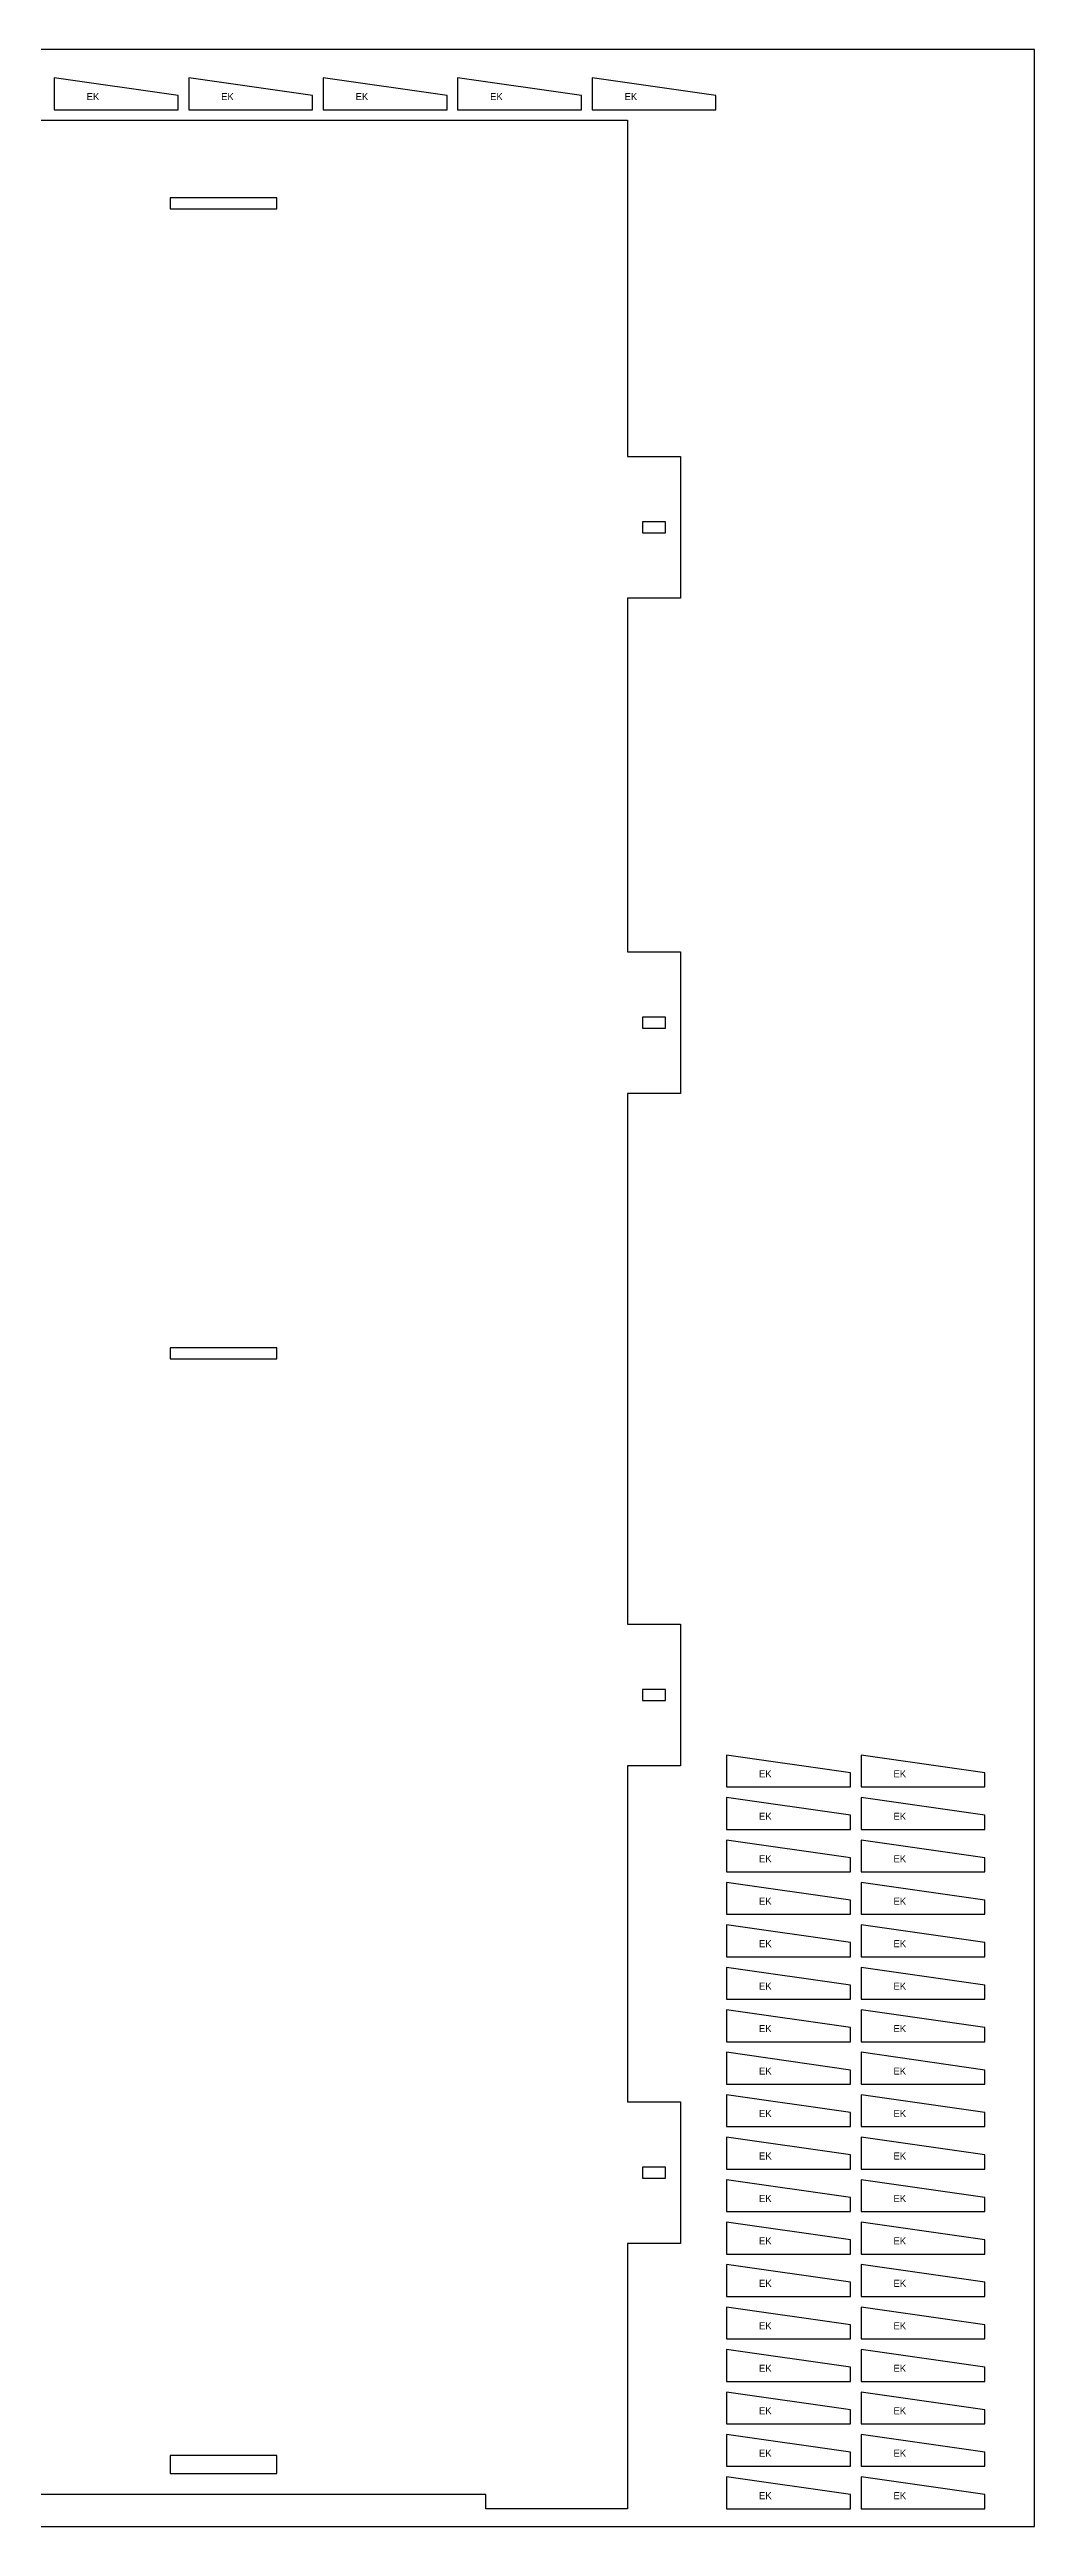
# Model space of a CAD drawing. Header units: millimetres. Extents: x 0 to 1400, y 0 to 1400.
# Drawn here: x 843 to 1400, y 0 to 1400 of the extents above; entities that cross this region are included whole.
import ezdxf
from ezdxf.enums import TextEntityAlignment as Align

# ---------------------------------------------------------------- set-up
doc = ezdxf.new("R2010")
doc.units = ezdxf.units.MM
for name, color, linetype in [('JELOLES', 5, 'Continuous'), ('TABLA', 8, 'Continuous'), ('VAGAS', 1, 'Continuous')]:
    doc.layers.add(name, color=color, linetype=linetype)

msp = doc.modelspace()

# ---------------------------------------------------------------- linework, layer by layer
at = {"layer": 'TABLA'}
msp.add_lwpolyline([(0, 0), (1400, 0), (1400, 1400), (0, 1400)], close=True, dxfattribs=at)
at = {"layer": 'VAGAS'}
for points in [[(916, 1366), (916, 1374), (846, 1384), (846, 1366)], [(992, 1366), (992, 1374), (922, 1384), (922, 1366)], [(1068, 1366), (1068, 1374), (998, 1384), (998, 1366)], [(1144, 1366), (1144, 1374), (1074, 1384), (1074, 1366)], [(1220, 1366), (1220, 1374), (1150, 1384), (1150, 1366)], [(971.9, 1309.9), (971.9, 1316.1), (911.5, 1316.1), (911.5, 1309.9)], [(1191.5, 1133.1), (1178.5, 1133.1), (1178.5, 1126.9), (1191.5, 1126.9)], [(1191.5, 853.1), (1178.5, 853.1), (1178.5, 846.9), (1191.5, 846.9)], [(971.9, 666.1), (911.5, 666.1), (911.5, 659.9), (971.9, 659.9)], [(1191.5, 473.1), (1178.5, 473.1), (1178.5, 466.9), (1191.5, 466.9)], [(1296, 418), (1296, 426), (1226, 436), (1226, 418)], [(1372, 418), (1372, 426), (1302, 436), (1302, 418)], [(1296, 394), (1296, 402), (1226, 412), (1226, 394)], [(1372, 394), (1372, 402), (1302, 412), (1302, 394)], [(1296, 370), (1296, 378), (1226, 388), (1226, 370)], [(1372, 370), (1372, 378), (1302, 388), (1302, 370)], [(1296, 346), (1296, 354), (1226, 364), (1226, 346)], [(1372, 346), (1372, 354), (1302, 364), (1302, 346)], [(1296, 322), (1296, 330), (1226, 340), (1226, 322)], [(1372, 322), (1372, 330), (1302, 340), (1302, 322)], [(1296, 298), (1296, 306), (1226, 316), (1226, 298)], [(1372, 298), (1372, 306), (1302, 316), (1302, 298)], [(1296, 274), (1296, 282), (1226, 292), (1226, 274)], [(1372, 274), (1372, 282), (1302, 292), (1302, 274)], [(1296, 250), (1296, 258), (1226, 268), (1226, 250)], [(1372, 250), (1372, 258), (1302, 268), (1302, 250)], [(1296, 226), (1296, 234), (1226, 244), (1226, 226)], [(1372, 226), (1372, 234), (1302, 244), (1302, 226)], [(1296, 202), (1296, 210), (1226, 220), (1226, 202)], [(1372, 202), (1372, 210), (1302, 220), (1302, 202)], [(1191.5, 203.1), (1178.5, 203.1), (1178.5, 196.9), (1191.5, 196.9)], [(1296, 178), (1296, 186), (1226, 196), (1226, 178)], [(1372, 178), (1372, 186), (1302, 196), (1302, 178)], [(1296, 154), (1296, 162), (1226, 172), (1226, 154)], [(1372, 154), (1372, 162), (1302, 172), (1302, 154)], [(1296, 130), (1296, 138), (1226, 148), (1226, 130)], [(1372, 130), (1372, 138), (1302, 148), (1302, 130)], [(1296, 106), (1296, 114), (1226, 124), (1226, 106)], [(1372, 106), (1372, 114), (1302, 124), (1302, 106)], [(1296, 82), (1296, 90), (1226, 100), (1226, 82)], [(1372, 82), (1372, 90), (1302, 100), (1302, 82)], [(1296, 58), (1296, 66), (1226, 76), (1226, 58)], [(1372, 58), (1372, 66), (1302, 76), (1302, 58)], [(1296, 34), (1296, 42), (1226, 52), (1226, 34)], [(1372, 34), (1372, 42), (1302, 52), (1302, 34)], [(971.9, 40.1), (911.5, 40.1), (911.5, 29.9), (971.9, 29.9)], [(1296, 10), (1296, 18), (1226, 28), (1226, 10)], [(1372, 10), (1372, 18), (1302, 28), (1302, 10)]]:
    msp.add_lwpolyline(points, close=True, dxfattribs=at)
msp.add_lwpolyline([(40, 1360), (1170, 1360), (1170, 1170), (1200, 1170), (1200, 1090), (1170, 1090), (1170, 890), (1200, 890), (1200, 810), (1170, 810), (1170, 510), (1200, 510), (1200, 430), (1170, 430), (1170, 240), (1200, 240), (1200, 160), (1170, 160), (1170, 10), (1090, 10), (1090, 18), (120, 18)], dxfattribs=at)

# ---------------------------------------------------------------- texts
at = {"layer": 'JELOLES'}
for p in [(867.9, 1373.4), (943.9, 1373.4), (1019.9, 1373.4), (1095.9, 1373.4), (1171.9, 1373.4), (1247.9, 425.4), (1323.9, 425.4), (1247.9, 401.4), (1323.9, 401.4), (1247.9, 377.4), (1323.9, 377.4), (1247.9, 353.4), (1323.9, 353.4), (1247.9, 329.4), (1323.9, 329.4), (1247.9, 305.4), (1323.9, 305.4), (1247.9, 281.4), (1323.9, 281.4), (1247.9, 257.4), (1323.9, 257.4), (1247.9, 233.4), (1323.9, 233.4), (1247.9, 209.4), (1323.9, 209.4), (1247.9, 185.4), (1323.9, 185.4), (1247.9, 161.4), (1323.9, 161.4), (1247.9, 137.4), (1323.9, 137.4), (1247.9, 113.4), (1323.9, 113.4), (1247.9, 89.4), (1323.9, 89.4), (1247.9, 65.4), (1323.9, 65.4), (1247.9, 41.4), (1323.9, 41.4), (1247.9, 17.4), (1323.9, 17.4)]:
    msp.add_text('EK', height=4, dxfattribs=at).set_placement(p, align=Align.MIDDLE_CENTER)

doc.saveas('drawing.dxf')
